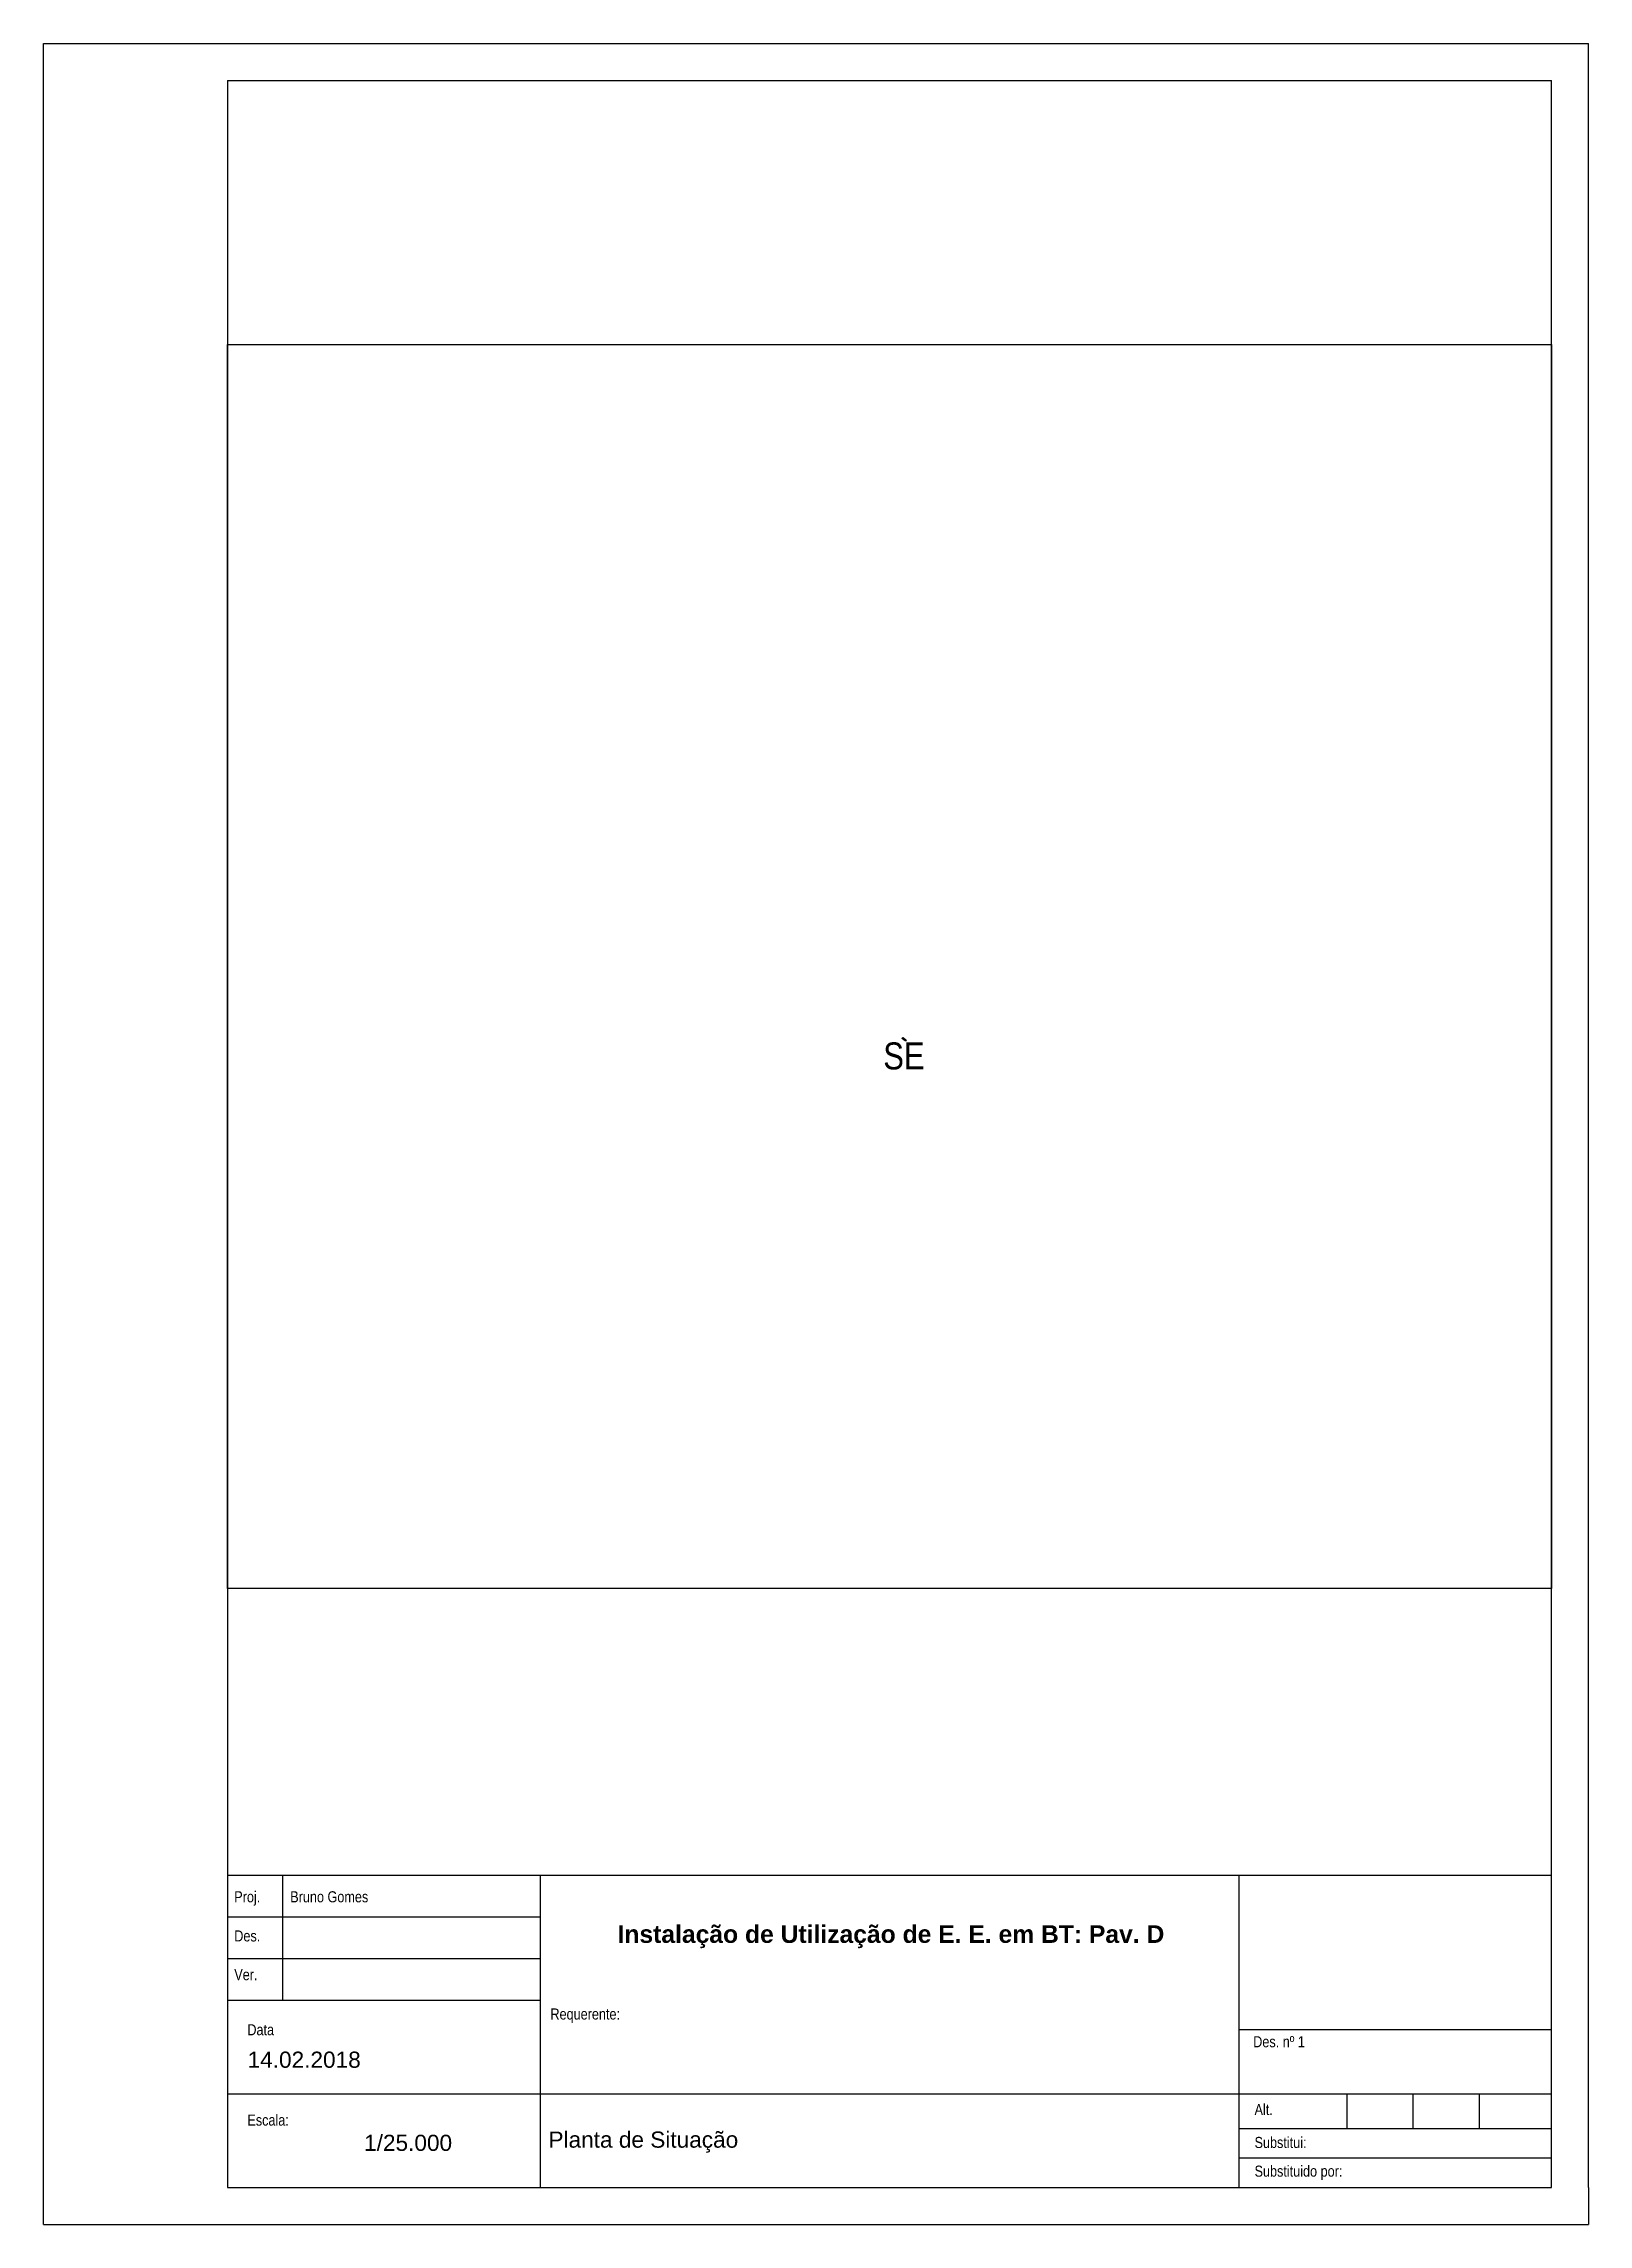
# Model space of a CAD drawing. Extents: x 1518 to 1728, y 0 to 297.
import ezdxf
from ezdxf.enums import TextEntityAlignment as Align

# ---------------------------------------------------------------- set-up
doc = ezdxf.new("R2010")
doc.units = 0
doc.header["$MEASUREMENT"] = 0
doc.layers.get('0').update_dxf_attribs({"linetype": 'CONTINUOUS'})
doc.layers.add('FLOREIRAS', color=2, linetype='CONTINUOUS')
doc.styles.add('ROMANS', font='')
doc.styles.get("Standard").update_dxf_attribs({"font": 'ARIALN.TTF'})
doc.styles.add('STYLE2', font='')
doc.styles.get('ROMANS').set_extended_font_data('Arial Narrow')
doc.styles.get('STYLE2').set_extended_font_data('Arial Narrow')
picture_1 = doc.add_image_def('image1.png', size_in_pixel=(599, 563))
picture_2 = doc.add_image_def('image2.png', size_in_pixel=(599, 563))

msp = doc.modelspace()

# ---------------------------------------------------------------- hatches: boundary and pattern name
at = {"layer": 'FLOREIRAS', "linetype": 'Continuous', "lineweight": -2, "ltscale": 5}
h = msp.add_hatch(dxfattribs=at)
h.set_pattern_fill('ANSI35', color=1, scale=0.1, angle=45, style=0)
h.set_pattern_definition([(90, (1256.476433, 136.76435), (-0.025, 0), []), (90, (1256.488933, 136.77685), (-0.025, 0), [0.03125, -0.00625, 0, -0.00625])])
h.paths.add_polyline_path([(1635.21, 161.29), (1635.55, 161), (1635.78, 161.02), (1635.32, 161.4)])

# ---------------------------------------------------------------- linework, layer by layer
at = {"color": 2}
for p, q in [((1518.49, 296.57), (1543.49, 296.57)), ((1518.49, 296.57), (1728.49, 296.57)), ((1518.49, 0), (1518.49, 296.57)), ((1728.49, 5), (1728.49, 296.57)), ((1543.49, 291.57), (1723.49, 291.57)), ((1543.49, 291.57), (1543.49, 5)), ((1723.49, 5), (1723.49, 291.57)), ((1543.49, 47.5), (1543.49, 5)), ((1543.49, 47.5), (1555.99, 47.5)), ((1543.49, 47.5), (1543.49, 5)), ((1550.98, 47.5), (1550.98, 30.5)), ((1555.99, 47.5), (1583.49, 47.5)), ((1583.49, 47.5), (1673.49, 47.5)), ((1585.99, 47.5), (1585.99, 5)), ((1673.49, 47.5), (1723.49, 47.5)), ((1680.99, 47.5), (1680.99, 5)), ((1543.49, 41.83), (1585.99, 41.83)), ((1543.49, 36.17), (1585.99, 36.17)), ((1543.49, 30.5), (1585.99, 30.5)), ((1680.99, 26.51), (1723.49, 26.51)), ((1543.49, 17.75), (1723.49, 17.75)), ((1695.65, 17.75), (1695.65, 13.03)), ((1704.65, 17.75), (1704.65, 13.03)), ((1713.65, 17.75), (1713.65, 13.03)), ((1680.99, 13.03), (1723.49, 13.03)), ((1680.99, 9.03), (1723.49, 9.03)), ((1543.49, 5), (1723.49, 5)), ((1543.49, 5), (1543.49, 5)), ((1728.49, 5), (1728.49, 0)), ((1518.49, 0), (1728.49, 0))]:
    msp.add_line(p, q, dxfattribs=at)
at = {"layer": 'FLOREIRAS', "color": 1, "linetype": 'Continuous', "lineweight": -2, "ltscale": 5}
for p, q in [((1635.21, 161.29), (1635.32, 161.4)), ((1635.55, 161), (1635.21, 161.29)), ((1635.32, 161.4), (1635.78, 161.02)), ((1635.55, 161), (1635.78, 161.02))]:
    msp.add_line(p, q, dxfattribs=at)

# ---------------------------------------------------------------- texts
at = {"color": 2, "style": 'ROMANS'}
for s, p in [('Proj.', (1544.41, 44.55)), ('Bruno Gomes', (1552.02, 44.55)), ('Des.', (1544.41, 39.23)), ('Ver.', (1544.41, 33.96)), ('Data', (1546.19, 26.47)), ('Des. nº 1', (1682.93, 24.84)), ('Escala:', (1546.19, 14.18)), ('Alt.', (1683.11, 15.62)), ('Substitui:', (1683.11, 11.14)), ('Substituido por:', (1683.11, 7.24))]:
    msp.add_text(s, height=1.5, dxfattribs=at).set_placement(p, align=Align.MIDDLE_LEFT)
msp.add_text('Requerente:', height=1.5, dxfattribs=at).set_placement((1587.39, 27.41), align=Align.BOTTOM_LEFT)
at = {"color": 2}
for s, insert, char_height, width, attachment_point in [('{\\fArial|b1|i0|c0|p34;Instalação de Utilização de E. E. em BT: Pav. D}', (1596.51, 39.12), 2.4, 149.6, 4), ('{\\fArial|b0|i0|c0|p34;14.02.2018}', (1546.22, 22.38), 2.2, 136, 4), ('{\\fArial|b0|i0|c0|p34;\\P\\H0.88x;1/25.000}', (1568.04, 13.16), 2.5, 10, 5), ('{\\fArial|b0|i0|c0|p34;Planta de Situação}', (1587.12, 11.19), 2.2, 136, 4)]:
    msp.add_mtext(s, dxfattribs=dict(at, insert=insert, char_height=char_height, width=width, attachment_point=attachment_point))
at = {"layer": 'FLOREIRAS', "color": 2, "linetype": 'Continuous', "lineweight": -2, "ltscale": 5, "insert": (1632.64, 160.74), "char_height": 3.67, "width": 15.2775, "attachment_point": 1, "style": 'STYLE2'}
msp.add_mtext('{\\C1;SE}', dxfattribs=at)

# ---------------------------------------------------------------- pictures from other files: only their frames are drawn
at = {"layer": 'FLOREIRAS', "color": 2, "linetype": 'Continuous', "lineweight": -2, "ltscale": 5}
image = msp.add_image(picture_1, insert=(1543.49, 86.48), size_in_units=(180, 169.18), dxfattribs=at)
image.dxf.flags = 7
image = msp.add_image(picture_2, insert=(1543.49, 86.48), size_in_units=(180, 169.18), dxfattribs=at)
image.dxf.flags = 7

doc.saveas('drawing.dxf')
